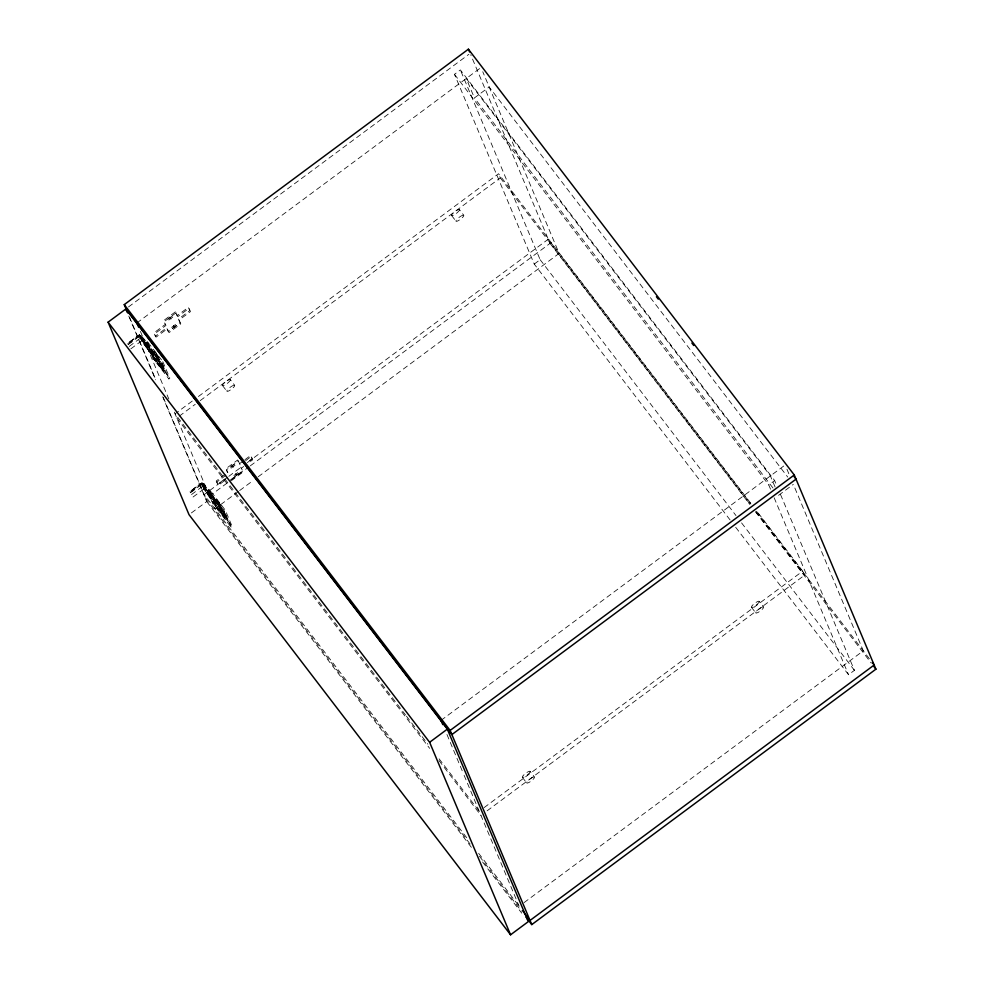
<?xml version="1.0" encoding="UTF-8"?>
<svg xmlns="http://www.w3.org/2000/svg" width="984" height="984" viewBox="0 0 984 984"><rect width="100%" height="100%" fill="white"/><g stroke="black" fill="none" stroke-linecap="round" stroke-linejoin="round"><path stroke-width="0.74" stroke-dasharray="4.92 3.69" d="M161.511 359.873L147.268 341.436L146.284 342.161L161.966 364.387L165.533 370.956L165.521 372.85L153.037 358.25M207.378 494.14L216.197 507.707L229.912 525.665L231.08 527.043L232.113 526.342L225.324 510.204L209.543 489.577L208.559 490.303L224.229 512.516L227.808 519.097L227.796 520.979L215.312 506.391M139.433 336.221L141.917 341.104L142.901 340.378A20.861 1.255 53.4 0 1 140.995 335.864L139.433 336.221L140.417 335.483M201.695 484.349L204.18 489.245L205.164 488.519A20.861 1.255 53.4 0 1 203.27 484.005L201.695 484.349L202.679 483.624M139.654 334.498L127.92 343.268L138.744 335.237L147.551 345.261L148.535 344.523L147.268 341.509M201.929 482.64L190.195 491.41L201.007 483.378L209.826 493.39L210.81 492.664L209.518 489.589M128.474 306.959L468.913 54.28M730.091 519.958L534.238 264.069L454.473 74.317L460.377 69.938L774.666 480.586L777.053 486.256M136.862 322.973L481.004 67.552M139.039 336.577L128.227 344.609L127.772 343.539L138.596 335.519M128.658 343.797L139.482 335.765L163.59 367.143L162.569 367.881L160.786 366.159L161.77 365.421M129.248 346.405L140.06 338.385M168.116 319.074L172.052 316.147M168.842 320.021L172.778 317.094M130.798 348.877L141.61 340.845L147.846 349.185M163.578 367.118L160.171 360.599L147.108 343.465C146.198 340.944 143.086 341.928 145.694 343.65M772.981 488.015L474.423 97.92L489.171 86.973L787.729 477.068M145.878 342.174L144.845 342.863M149.716 349.677L148.732 350.402L163.282 368.865L159.347 361.411L146.124 344.203L147.108 343.465M171.622 327.389L175.546 324.474M147.194 345.987L146.21 346.725L147.637 348.902M172.348 328.336L176.271 325.421M162.79 361.645L169.838 378.127L168.854 378.938L153.344 358.729L151.659 355.027L152.643 354.302A21.254 1.279 53.4 0 1 147.292 346.971L144.181 342.493A22.054 1.328 53.4 0 1 141.475 336.036L143.799 338.668A21.254 1.279 53.4 0 1 148.535 344.523M152.926 358.041L153.91 357.315L152.643 354.302M154.611 360.501L155.595 359.763L169.838 378.213M159.162 359.221L158.178 359.947L162.606 367.881M159.679 362.063L160.663 361.337M161.056 364.301L162.04 363.563M161.253 364.646L162.237 363.92M161.991 367.561L162.975 366.823M192.274 401.054L175.054 413.833L401.767 710.054M198.424 396.49L498.556 173.738L751.395 504.091M179.26 416.171L195.25 404.301M200.17 400.648L500.303 177.895L498.556 173.738M201.314 484.718L190.49 492.738L190.047 491.68L200.859 483.648M190.933 491.938L201.757 483.907L221.142 509.023L225.582 517.018L211.007 498.544L211.99 497.818L225.853 515.284L224.856 515.948L223.06 514.288L224.044 513.562M191.523 494.546L202.335 486.514M230.391 467.203L234.327 464.288M231.117 468.15L235.053 465.235M193.073 497.006L203.885 488.987L210.551 497.929M225.25 474.3L216.197 481.016L217.599 484.349L225.508 478.47M243.823 460.512L239.309 463.87L237.673 459.983L225.877 468.741L227.501 472.627M244.954 459.676L250.612 455.481L252.015 458.802L247.488 462.16M225.963 475.247L216.923 481.963L218.325 485.296L226.234 479.417M245.68 460.623L251.338 456.416L252.74 459.749L248.214 463.107M225.853 515.259L222.445 508.74L209.383 491.606C209.038 490.007 205.828 489.085 207.169 491.041M227.575 477.252L204.131 494.657L467.449 838.7M228.805 476.342L242.371 466.268M247.304 462.603L548.273 239.223L750.903 503.98M208.399 492.344L209.383 491.606M243.688 466.465L241.424 468.138L243.06 472.025L231.265 480.782M233.885 475.53L237.82 472.615M211.99 497.818C210.945 494.595 207.23 493.439 209.912 497.043M234.61 476.477L238.546 473.562M230.539 479.835L242.335 471.078L240.711 467.191M470.131 844.087L205.877 498.814L230.551 480.499M231.781 479.589L249.05 466.773M250.293 465.85L550.031 243.392L470.733 54.772M191.388 512.935L206.726 501.545L162.692 396.798M534.238 264.069L540.142 259.69L460.377 69.938M213.934 503.168L214.918 502.43A21.254 1.279 53.4 0 1 209.555 495.112L206.443 490.635A22.054 1.328 53.4 0 1 203.737 484.177L206.074 486.809A21.254 1.279 53.4 0 1 210.81 492.664M215.201 506.182L216.185 505.444L214.918 502.43M238.435 491.447L214.992 508.839L174.156 411.681M239.665 490.536L253.232 480.463M258.165 476.797L559.133 253.417L482.763 71.721M216.886 508.63L217.87 507.904L232.113 526.342M220.453 508.088L221.437 507.363M222.581 510.979L222.064 510.179L222.925 509.466M224.315 511.705L223.331 512.443L224.869 516.01M223.516 512.787L224.5 512.049M224.254 515.702L225.238 514.964M224.832 516.022L225.853 515.296M441.017 720.386L785.158 464.965M770.558 489.22L768.762 484.964L774.666 480.586M778.578 495.321L793.325 484.374M484.128 807.581L802.71 571.138L756.056 510.192M487.105 810.828L804.457 575.296L802.71 571.138M524.091 902.586L863.3 650.83L793.448 484.669M735.688 527.276L848.528 674.716L854.432 670.338L780.029 493.328M139.47 336.897L140.146 336.688L150.097 348.594A21.463 1.292 53.4 0 1 164.808 370.009A21.463 1.292 53.4 0 1 154.18 358.311L139.47 336.897L165.533 370.956M201.732 485.038L206.308 489.109L212.372 496.736A21.463 1.292 53.4 0 1 227.083 518.15A21.463 1.292 53.4 0 1 216.455 506.44L201.732 485.038L227.808 519.097M146.284 342.161L162.077 362.801L168.879 378.926M231.08 527.043L224.34 510.93L208.559 490.303L209.826 493.39M208.313 490.315L207.169 490.942L208.178 492.049M145.903 343.908L144.193 341.928M145.669 343.49L146.124 344.203M454.473 74.317L768.762 484.964M756.499 511.299L869.635 659.108M500.303 177.895L750.337 504.595M755.946 511.914L804.457 575.296M550.031 243.392L749.845 504.472M755.454 511.791L871.234 663.081M540.142 259.69L735.983 515.579M741.579 522.898L854.432 670.338M459.466 209.653A4.908 1.168 -37.4 0 1 453.968 214.992A4.908 1.168 -37.4 0 1 453.169 213.073A4.908 1.168 -37.4 0 1 459.466 209.653L463.808 215.336A4.908 1.168 -37.4 0 1 458.323 220.674A4.908 1.168 -37.4 0 1 457.511 218.743A4.908 1.168 -37.4 0 1 463.808 215.336M759.279 601.384A4.908 1.168 -37.4 0 1 753.781 606.722A4.908 1.168 -37.4 0 1 752.981 604.803A4.908 1.168 -37.4 0 1 759.279 601.384L763.621 607.054A4.908 1.168 -37.4 0 1 758.123 612.405A4.908 1.168 -37.4 0 1 757.323 610.474A4.908 1.168 -37.4 0 1 763.621 607.054M451.607 215.496L455.949 221.166M751.419 607.226L755.761 612.897M230.367 379.689A4.908 1.168 -37.4 0 1 224.869 385.027A4.908 1.168 -37.4 0 1 224.069 383.108A4.908 1.168 -37.4 0 1 230.367 379.689L234.709 385.371A4.908 1.168 -37.4 0 1 229.223 390.709A4.908 1.168 -37.4 0 1 228.411 388.791A4.908 1.168 -37.4 0 1 234.709 385.371M530.179 771.419A4.908 1.168 -37.4 0 1 524.681 776.757A4.908 1.168 -37.4 0 1 523.869 774.839A4.908 1.168 -37.4 0 1 530.179 771.419L534.521 777.102A4.908 1.168 -37.4 0 1 529.023 782.44A4.908 1.168 -37.4 0 1 528.223 780.521A4.908 1.168 -37.4 0 1 534.521 777.102M222.507 385.531L226.849 391.214M522.307 777.262L526.661 782.944M140.995 335.864L145.3 341.473M146.013 343.92L150.712 350.07M402.702 711.272L405.506 714.938M406.441 716.155L427.892 744.187M439.098 758.824L479.208 811.234M176.8 417.991L429.651 748.357M438.975 760.546L480.955 815.404M203.27 484.005L207.562 489.614M208.276 492.062L222.064 510.179M202.286 484.731L209.469 494.128M478.654 853.337L518.814 905.809M479.479 856.277L521.495 911.184M206.726 501.545L471.41 847.384M482.591 861.996L521.729 913.14M155.595 359.763L153.91 357.315M211.13 498.827L209.776 496.994M217.87 507.904L216.185 505.444M148.51 350.23L147.834 349.308M151.659 355.027L141.61 340.845M157.391 355.052L154.07 350.968L159.15 357.881L157.772 355.568M147.514 348.853L148.055 349.48M157.44 357.253L153.086 351.694L158.166 358.606L157.698 357.659M203.885 488.987L205.508 491.422M786.942 469.183L789.894 476.231M775.084 487.006L770.411 475.912L466.256 78.499L474.423 97.92M774.125 497.707L848.528 674.716M446.945 734.47L463.513 773.891M464.104 775.306L519.146 906.252M240.035 464.817L238.399 460.93L226.603 469.688L228.227 473.575M170.576 318.004L171.044 319.111M174.07 326.331L174.537 327.438M232.851 466.145L233.319 467.252M236.345 474.46L236.812 475.567M169.851 317.057L170.318 318.164M173.356 325.384L173.811 326.491M232.126 465.198L232.593 466.305M235.619 473.513L236.086 474.632M148.584 344.99L155.693 361.915M210.859 493.132L217.968 510.056M146.284 342.248L147.551 345.261M140.417 331.423L168.83 399.012M129.556 317.229L156.185 380.599M163.295 397.499L205.877 498.814M128.769 316.098L155.546 379.812M127.772 343.539L128.227 344.609M190.047 491.68L190.49 492.738M158.424 364.387L163.504 371.3L158.424 364.387M159.408 363.662L164.488 370.562L159.408 363.662M215.361 499.835L220.441 506.748L215.459 499.897M216.345 499.109L221.425 506.01L216.345 499.109M220.699 512.529L225.779 519.429L220.699 512.529M221.683 511.791L226.75 518.703L221.769 511.852M175.398 311.842L163.602 320.599L165.238 324.486L153.922 332.875L155.324 336.208L166.64 327.82L168.264 331.706L180.072 322.949L178.436 319.062L189.74 310.661L188.338 307.34L177.034 315.729L175.398 311.842M176.124 312.789L164.328 321.547L165.964 325.433L154.648 333.822L156.05 337.155L167.354 328.767L168.99 332.641L180.785 323.884L179.162 320.009L190.465 311.608L189.063 308.287L177.76 316.676L176.124 312.789"/><path stroke-width="1.48" d="M127.772 313.01L124.255 304.622L468.396 49.2L794.273 474.989L875.908 669.181L531.766 924.603L526.157 917.285M108.092 322.162L125.792 309.025L447.326 729.144L528.26 921.664L510.561 934.8L189.026 514.681L108.092 322.162L429.627 742.28L510.561 934.8M429.627 742.28L447.326 729.144M531.766 924.603L450.131 730.423L794.273 474.989M656.414 296.738L658.271 299.173M691.863 343.059L693.732 345.495M794.162 476.711L796.031 479.159L451.877 734.581L126.001 308.791M872.291 662.576L874.161 665.024L530.019 920.446L522.541 910.68M874.038 666.746L875.908 669.181M124.255 304.622L450.131 730.423M468.396 49.2L469.565 51.98M441.017 720.386L442.8 724.605M136.862 322.973L138.646 327.205M125.792 309.025L126.985 311.854"/></g></svg>
